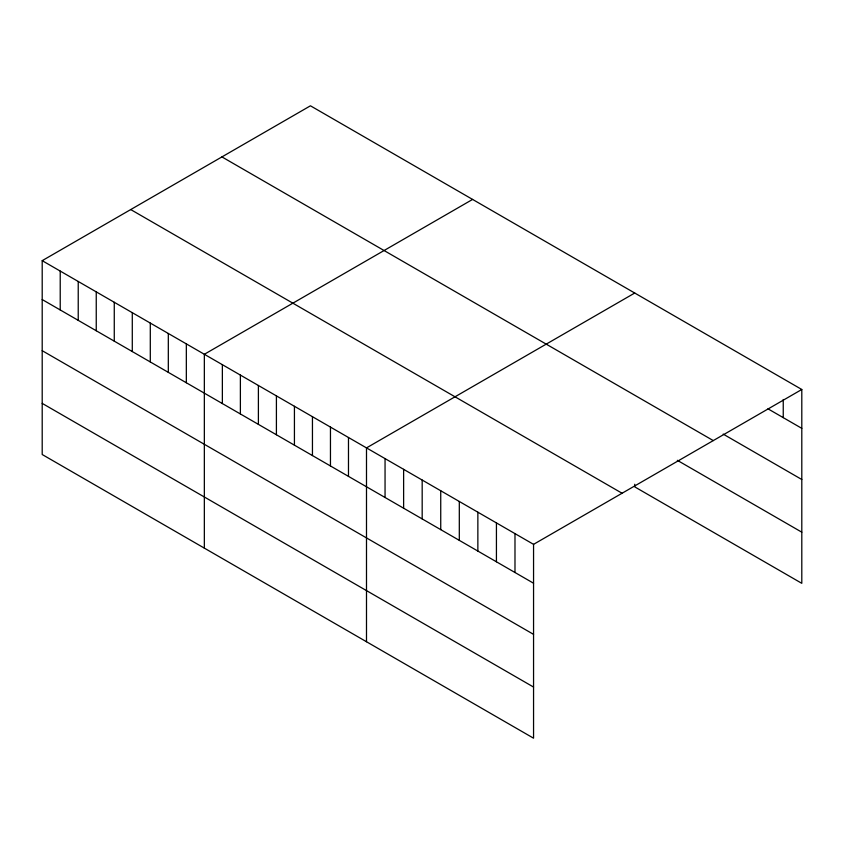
<?xml version="1.0" encoding="UTF-8"?>
<svg xmlns="http://www.w3.org/2000/svg" width="844" height="844" viewBox="0 0 844 844"><rect width="100%" height="100%" fill="white"/><g stroke="black" fill="none" stroke-linecap="round" stroke-linejoin="round"><path stroke-width="1.27" d="M42.2 260.669L533.556 544.348L533.556 738.194L42.2 454.515L42.2 260.669L310.444 105.806L801.8 389.485L801.8 583.331L634.741 486.872L634.741 484.256M472.598 199.416L204.343 354.29L204.343 548.136M634.741 293.026L366.496 447.9L366.496 641.746M533.556 544.348L801.8 389.485M767.956 408.812L801.8 428.351M723.181 434.101L801.8 479.497M221.93 156.91L713.275 440.589M677.321 460.318L801.8 532.184M130.725 209.565L622.07 493.244M42.2 299.546L533.556 583.225M42.2 350.682L533.556 634.361M42.2 403.379L533.556 687.058M783.243 399.497L783.243 417.632M514.988 533.64L514.988 572.506M496.43 522.921L496.43 561.788M477.862 512.202L477.862 551.069M459.305 501.484L459.305 540.36M440.737 490.765L440.737 529.642M422.179 480.057L422.179 518.923M403.622 469.338L403.622 508.204M385.054 458.619L385.054 497.485M348.477 437.498L348.477 476.375M330.458 427.096L330.458 465.972M312.449 416.693L312.449 455.57M294.429 406.291L294.429 445.168M276.41 395.899L276.41 434.765M258.391 385.497L258.391 424.363M240.382 375.095L240.382 413.961M222.362 364.692L222.362 403.559M186.334 343.888L186.334 382.754M168.315 333.486L168.315 372.352M150.295 323.083L150.295 361.949M132.286 312.681L132.286 351.547M114.267 302.279L114.267 341.145M96.248 291.876L96.248 330.753M78.228 281.474L78.228 320.351M60.219 271.072L60.219 309.948"/></g></svg>
